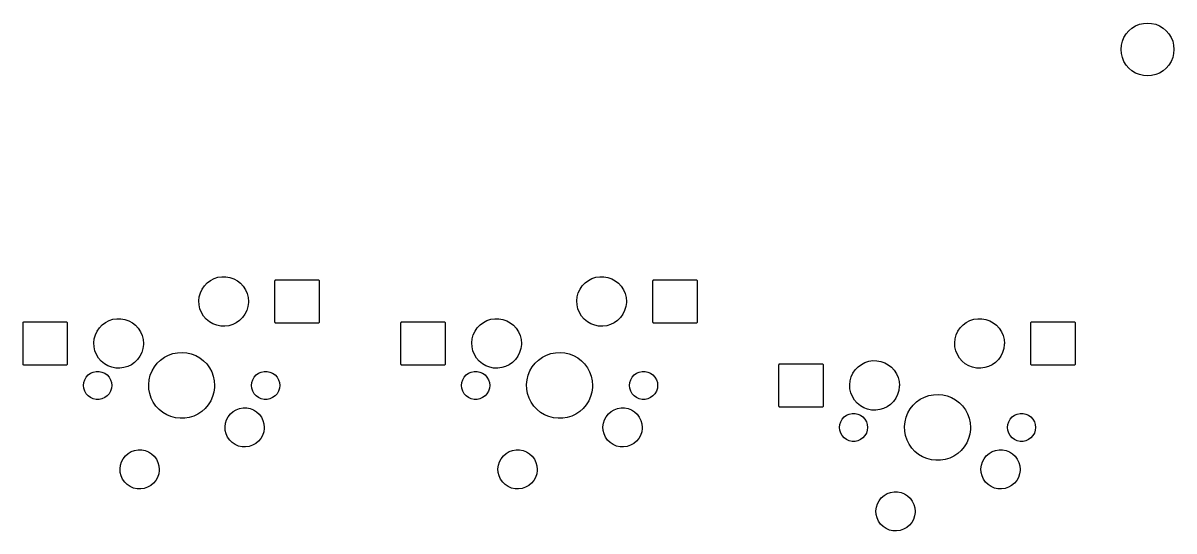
# Model space of a CAD drawing. Extents: x 3.34 to 9.76, y -5.25 to -1.36.
# Drawn here: x 7.022 to 9.763, y -3.047 to -1.837 of the extents above; entities that cross this region are included whole.
import ezdxf

# ---------------------------------------------------------------- set-up
doc = ezdxf.new("R2010")
doc.units = 0
doc.header["$MEASUREMENT"] = 0
doc.layers.add('BLACK', color=7, linetype='CONTINUOUS')

msp = doc.modelspace()

# ---------------------------------------------------------------- linework, layer by layer
at = {"layer": 'BLACK', "linetype": 'CONTINUOUS'}
for p, q in [((9.64387, -1.8714), (9.64904, -1.86297)), ((9.64904, -1.86297), (9.65546, -1.85546)), ((9.65546, -1.85546), (9.66297, -1.84904)), ((9.66297, -1.84904), (9.6714, -1.84387)), ((9.6714, -1.84387), (9.68053, -1.84009)), ((9.68053, -1.84009), (9.69015, -1.83778)), ((9.69015, -1.83778), (9.7, -1.83701)), ((9.7, -1.83701), (9.70985, -1.83778)), ((9.70985, -1.83778), (9.71947, -1.84009)), ((9.71947, -1.84009), (9.7286, -1.84387)), ((9.7286, -1.84387), (9.73703, -1.84904)), ((9.73703, -1.84904), (9.74454, -1.85546)), ((9.74454, -1.85546), (9.75096, -1.86297)), ((9.75096, -1.86297), (9.75613, -1.8714)), ((9.63701, -1.9), (9.63778, -1.89015)), ((9.63778, -1.89015), (9.64009, -1.88053)), ((9.64009, -1.88053), (9.64387, -1.8714)), ((9.75613, -1.8714), (9.75991, -1.88053)), ((9.75991, -1.88053), (9.76222, -1.89015)), ((9.76222, -1.89015), (9.76299, -1.9)), ((9.63778, -1.90985), (9.63701, -1.9)), ((9.64009, -1.91947), (9.63778, -1.90985)), ((9.76222, -1.90985), (9.75991, -1.91947)), ((9.76299, -1.9), (9.76222, -1.90985)), ((9.64387, -1.9286), (9.64009, -1.91947)), ((9.64904, -1.93703), (9.64387, -1.9286)), ((9.65546, -1.94454), (9.64904, -1.93703)), ((9.66297, -1.95096), (9.65546, -1.94454)), ((9.74454, -1.94454), (9.73703, -1.95096)), ((9.75096, -1.93703), (9.74454, -1.94454)), ((9.75613, -1.9286), (9.75096, -1.93703)), ((9.75991, -1.91947), (9.75613, -1.9286)), ((9.6714, -1.95613), (9.66297, -1.95096)), ((9.68053, -1.95991), (9.6714, -1.95613)), ((9.69015, -1.96222), (9.68053, -1.95991)), ((9.7, -1.96299), (9.69015, -1.96222)), ((9.70985, -1.96222), (9.7, -1.96299)), ((9.71947, -1.95991), (9.70985, -1.96222)), ((9.7286, -1.95613), (9.71947, -1.95991)), ((9.73703, -1.95096), (9.7286, -1.95613)), ((7.44865, -2.47083), (7.45411, -2.46284)), ((7.45411, -2.46284), (7.46079, -2.45584)), ((7.46079, -2.45584), (7.46853, -2.45003)), ((7.46853, -2.45003), (7.47712, -2.44556)), ((7.47712, -2.44556), (7.48631, -2.44255)), ((7.48631, -2.44255), (7.49588, -2.44109)), ((7.49588, -2.44109), (7.50556, -2.44121)), ((7.50556, -2.44121), (7.51509, -2.4429)), ((7.51509, -2.4429), (7.52421, -2.44613)), ((7.52421, -2.44613), (7.53268, -2.45081)), ((7.53268, -2.45081), (7.54028, -2.45681)), ((7.54028, -2.45681), (7.54679, -2.46397)), ((7.54679, -2.46397), (7.55205, -2.47209)), ((7.6223, -2.45079), (7.62249, -2.44983)), ((7.6223, -2.54921), (7.6223, -2.45079)), ((7.62249, -2.44983), (7.62304, -2.44902)), ((7.62304, -2.44902), (7.62385, -2.44848)), ((7.62385, -2.44848), (7.6248, -2.44829)), ((7.6248, -2.44829), (7.7252, -2.44829)), ((7.7252, -2.44829), (7.72615, -2.44848)), ((7.72615, -2.44848), (7.72696, -2.44902)), ((7.72696, -2.44902), (7.72751, -2.44983)), ((7.72751, -2.44983), (7.7277, -2.45079)), ((7.7277, -2.45079), (7.7277, -2.54921)), ((8.34865, -2.47083), (8.35411, -2.46284)), ((8.35411, -2.46284), (8.36079, -2.45584)), ((8.36079, -2.45584), (8.36853, -2.45003)), ((8.36853, -2.45003), (8.37712, -2.44556)), ((8.37712, -2.44556), (8.38631, -2.44255)), ((8.38631, -2.44255), (8.39588, -2.44109)), ((8.39588, -2.44109), (8.40556, -2.44121)), ((8.40556, -2.44121), (8.41509, -2.4429)), ((8.41509, -2.4429), (8.42421, -2.44613)), ((8.42421, -2.44613), (8.43268, -2.45081)), ((8.43268, -2.45081), (8.44028, -2.45681)), ((8.44028, -2.45681), (8.44679, -2.46397)), ((8.44679, -2.46397), (8.45205, -2.47209)), ((8.5223, -2.45079), (8.52249, -2.44983)), ((8.5223, -2.54921), (8.5223, -2.45079)), ((8.52249, -2.44983), (8.52304, -2.44902)), ((8.52304, -2.44902), (8.52385, -2.44848)), ((8.52385, -2.44848), (8.5248, -2.44829)), ((8.5248, -2.44829), (8.6252, -2.44829)), ((8.6252, -2.44829), (8.62615, -2.44848)), ((8.62615, -2.44848), (8.62696, -2.44902)), ((8.62696, -2.44902), (8.62751, -2.44983)), ((8.62751, -2.44983), (8.6277, -2.45079)), ((8.6277, -2.45079), (8.6277, -2.54921)), ((7.44096, -2.49856), (7.44199, -2.48893)), ((7.44199, -2.48893), (7.44458, -2.47961)), ((7.44458, -2.47961), (7.44865, -2.47083)), ((7.55205, -2.47209), (7.5559, -2.48097)), ((7.5559, -2.48097), (7.55826, -2.49035)), ((7.55826, -2.49035), (7.55906, -2.5)), ((8.34096, -2.49856), (8.34199, -2.48893)), ((8.34199, -2.48893), (8.34458, -2.47961)), ((8.34458, -2.47961), (8.34865, -2.47083)), ((8.45205, -2.47209), (8.4559, -2.48097)), ((8.4559, -2.48097), (8.45826, -2.49035)), ((8.45826, -2.49035), (8.45906, -2.5)), ((7.44152, -2.50822), (7.44096, -2.49856)), ((7.44365, -2.51766), (7.44152, -2.50822)), ((7.44729, -2.52663), (7.44365, -2.51766)), ((7.55772, -2.51248), (7.55491, -2.52174)), ((7.55898, -2.50288), (7.55772, -2.51248)), ((7.55906, -2.5), (7.55898, -2.50288)), ((8.34152, -2.50822), (8.34096, -2.49856)), ((8.34365, -2.51766), (8.34152, -2.50822)), ((8.34729, -2.52663), (8.34365, -2.51766)), ((8.45772, -2.51248), (8.45491, -2.52174)), ((8.45898, -2.50288), (8.45772, -2.51248)), ((8.45906, -2.5), (8.45898, -2.50288)), ((7.02304, -2.54902), (7.02385, -2.54848)), ((7.02385, -2.54848), (7.0248, -2.54829)), ((7.0248, -2.54829), (7.1252, -2.54829)), ((7.1252, -2.54829), (7.12615, -2.54848)), ((7.12615, -2.54848), (7.12696, -2.54902)), ((7.21853, -2.55003), (7.22712, -2.54556)), ((7.22712, -2.54556), (7.23631, -2.54255)), ((7.23631, -2.54255), (7.24588, -2.54109)), ((7.24588, -2.54109), (7.25556, -2.54121)), ((7.25556, -2.54121), (7.26509, -2.5429)), ((7.26509, -2.5429), (7.27421, -2.54613)), ((7.27421, -2.54613), (7.28268, -2.55081)), ((7.45234, -2.53488), (7.44729, -2.52663)), ((7.45868, -2.54219), (7.45234, -2.53488)), ((7.46613, -2.54838), (7.45868, -2.54219)), ((7.47448, -2.55326), (7.46613, -2.54838)), ((7.53812, -2.54511), (7.53024, -2.55073)), ((7.54497, -2.53827), (7.53812, -2.54511)), ((7.55062, -2.53042), (7.54497, -2.53827)), ((7.55491, -2.52174), (7.55062, -2.53042)), ((7.92304, -2.54902), (7.92385, -2.54848)), ((7.92385, -2.54848), (7.9248, -2.54829)), ((7.9248, -2.54829), (8.0252, -2.54829)), ((8.0252, -2.54829), (8.02615, -2.54848)), ((8.02615, -2.54848), (8.02696, -2.54902)), ((8.11853, -2.55003), (8.12712, -2.54556)), ((8.12712, -2.54556), (8.13631, -2.54255)), ((8.13631, -2.54255), (8.14588, -2.54109)), ((8.14588, -2.54109), (8.15556, -2.54121)), ((8.15556, -2.54121), (8.16509, -2.5429)), ((8.16509, -2.5429), (8.17421, -2.54613)), ((8.17421, -2.54613), (8.18268, -2.55081)), ((8.35234, -2.53488), (8.34729, -2.52663)), ((8.35868, -2.54219), (8.35234, -2.53488)), ((8.36613, -2.54838), (8.35868, -2.54219)), ((8.37448, -2.55326), (8.36613, -2.54838)), ((8.43812, -2.54511), (8.43024, -2.55073)), ((8.44497, -2.53827), (8.43812, -2.54511)), ((8.45062, -2.53042), (8.44497, -2.53827)), ((8.45491, -2.52174), (8.45062, -2.53042)), ((9.26853, -2.55003), (9.27712, -2.54556)), ((9.27712, -2.54556), (9.28631, -2.54255)), ((9.28631, -2.54255), (9.29588, -2.54109)), ((9.29588, -2.54109), (9.30556, -2.54121)), ((9.30556, -2.54121), (9.31509, -2.5429)), ((9.31509, -2.5429), (9.32421, -2.54613)), ((9.32421, -2.54613), (9.33268, -2.55081)), ((9.42304, -2.54902), (9.42385, -2.54848)), ((9.42385, -2.54848), (9.4248, -2.54829)), ((9.4248, -2.54829), (9.5252, -2.54829)), ((9.5252, -2.54829), (9.52615, -2.54848)), ((9.52615, -2.54848), (9.52696, -2.54902)), ((7.0223, -2.55079), (7.02249, -2.54983)), ((7.0223, -2.64921), (7.0223, -2.55079)), ((7.02249, -2.54983), (7.02304, -2.54902)), ((7.12696, -2.54902), (7.12751, -2.54983)), ((7.12751, -2.54983), (7.1277, -2.55079)), ((7.1277, -2.55079), (7.1277, -2.64921)), ((7.19458, -2.57961), (7.19865, -2.57083)), ((7.19865, -2.57083), (7.20411, -2.56284)), ((7.20411, -2.56284), (7.21079, -2.55584)), ((7.21079, -2.55584), (7.21853, -2.55003)), ((7.28268, -2.55081), (7.29028, -2.55681)), ((7.29028, -2.55681), (7.29679, -2.56397)), ((7.29679, -2.56397), (7.30205, -2.57209)), ((7.30205, -2.57209), (7.3059, -2.58097)), ((7.48352, -2.55671), (7.47448, -2.55326)), ((7.49301, -2.55864), (7.48352, -2.55671)), ((7.50268, -2.55899), (7.49301, -2.55864)), ((7.51228, -2.55776), (7.50268, -2.55899)), ((7.52155, -2.55498), (7.51228, -2.55776)), ((7.53024, -2.55073), (7.52155, -2.55498)), ((7.62249, -2.55017), (7.6223, -2.54921)), ((7.62304, -2.55098), (7.62249, -2.55017)), ((7.62385, -2.55152), (7.62304, -2.55098)), ((7.6248, -2.55171), (7.62385, -2.55152)), ((7.7252, -2.55171), (7.6248, -2.55171)), ((7.72615, -2.55152), (7.7252, -2.55171)), ((7.72696, -2.55098), (7.72615, -2.55152)), ((7.72751, -2.55017), (7.72696, -2.55098)), ((7.7277, -2.54921), (7.72751, -2.55017)), ((7.9223, -2.55079), (7.92249, -2.54983)), ((7.9223, -2.64921), (7.9223, -2.55079)), ((7.92249, -2.54983), (7.92304, -2.54902)), ((8.02696, -2.54902), (8.02751, -2.54983)), ((8.02751, -2.54983), (8.0277, -2.55079)), ((8.0277, -2.55079), (8.0277, -2.64921)), ((8.09458, -2.57961), (8.09865, -2.57083)), ((8.09865, -2.57083), (8.10411, -2.56284)), ((8.10411, -2.56284), (8.11079, -2.55584)), ((8.11079, -2.55584), (8.11853, -2.55003)), ((8.18268, -2.55081), (8.19028, -2.55681)), ((8.19028, -2.55681), (8.19679, -2.56397)), ((8.19679, -2.56397), (8.20205, -2.57209)), ((8.20205, -2.57209), (8.2059, -2.58097)), ((8.38352, -2.55671), (8.37448, -2.55326)), ((8.39301, -2.55864), (8.38352, -2.55671)), ((8.40268, -2.55899), (8.39301, -2.55864)), ((8.41228, -2.55776), (8.40268, -2.55899)), ((8.42155, -2.55498), (8.41228, -2.55776)), ((8.43024, -2.55073), (8.42155, -2.55498)), ((8.52249, -2.55017), (8.5223, -2.54921)), ((8.52304, -2.55098), (8.52249, -2.55017)), ((8.52385, -2.55152), (8.52304, -2.55098)), ((8.5248, -2.55171), (8.52385, -2.55152)), ((8.6252, -2.55171), (8.5248, -2.55171)), ((8.62615, -2.55152), (8.6252, -2.55171)), ((8.62696, -2.55098), (8.62615, -2.55152)), ((8.62751, -2.55017), (8.62696, -2.55098)), ((8.6277, -2.54921), (8.62751, -2.55017)), ((9.24458, -2.57961), (9.24865, -2.57083)), ((9.24865, -2.57083), (9.25411, -2.56284)), ((9.25411, -2.56284), (9.26079, -2.55584)), ((9.26079, -2.55584), (9.26853, -2.55003)), ((9.33268, -2.55081), (9.34028, -2.55681)), ((9.34028, -2.55681), (9.34679, -2.56397)), ((9.34679, -2.56397), (9.35205, -2.57209)), ((9.35205, -2.57209), (9.3559, -2.58097)), ((9.4223, -2.55079), (9.42249, -2.54983)), ((9.4223, -2.64921), (9.4223, -2.55079)), ((9.42249, -2.54983), (9.42304, -2.54902)), ((9.52696, -2.54902), (9.52751, -2.54983)), ((9.52751, -2.54983), (9.5277, -2.55079)), ((9.5277, -2.55079), (9.5277, -2.64921)), ((7.19096, -2.59856), (7.19199, -2.58893)), ((7.19152, -2.60822), (7.19096, -2.59856)), ((7.19199, -2.58893), (7.19458, -2.57961)), ((7.3059, -2.58097), (7.30826, -2.59035)), ((7.30898, -2.60288), (7.30772, -2.61248)), ((7.30826, -2.59035), (7.30906, -2.6)), ((7.30906, -2.6), (7.30898, -2.60288)), ((8.09096, -2.59856), (8.09199, -2.58893)), ((8.09152, -2.60822), (8.09096, -2.59856)), ((8.09199, -2.58893), (8.09458, -2.57961)), ((8.2059, -2.58097), (8.20826, -2.59035)), ((8.20898, -2.60288), (8.20772, -2.61248)), ((8.20826, -2.59035), (8.20906, -2.6)), ((8.20906, -2.6), (8.20898, -2.60288)), ((9.24096, -2.59856), (9.24199, -2.58893)), ((9.24152, -2.60822), (9.24096, -2.59856)), ((9.24199, -2.58893), (9.24458, -2.57961)), ((9.3559, -2.58097), (9.35826, -2.59035)), ((9.35898, -2.60288), (9.35772, -2.61248)), ((9.35826, -2.59035), (9.35906, -2.6)), ((9.35906, -2.6), (9.35898, -2.60288)), ((7.19365, -2.61766), (7.19152, -2.60822)), ((7.19729, -2.62663), (7.19365, -2.61766)), ((7.20234, -2.63488), (7.19729, -2.62663)), ((7.30062, -2.63042), (7.29497, -2.63827)), ((7.30491, -2.62174), (7.30062, -2.63042)), ((7.30772, -2.61248), (7.30491, -2.62174)), ((7.35898, -2.63307), (7.36882, -2.62796)), ((7.36882, -2.62796), (7.37929, -2.62428)), ((7.37929, -2.62428), (7.39016, -2.62212)), ((7.39016, -2.62212), (7.40123, -2.62151)), ((7.40123, -2.62151), (7.41228, -2.62247)), ((7.41228, -2.62247), (7.42308, -2.62497)), ((7.42308, -2.62497), (7.43342, -2.62897)), ((7.43342, -2.62897), (7.4431, -2.63439)), ((8.09365, -2.61766), (8.09152, -2.60822)), ((8.09729, -2.62663), (8.09365, -2.61766)), ((8.10234, -2.63488), (8.09729, -2.62663)), ((8.20062, -2.63042), (8.19497, -2.63827)), ((8.20491, -2.62174), (8.20062, -2.63042)), ((8.20772, -2.61248), (8.20491, -2.62174)), ((8.25898, -2.63307), (8.26882, -2.62796)), ((8.26882, -2.62796), (8.27929, -2.62428)), ((8.27929, -2.62428), (8.29016, -2.62212)), ((8.29016, -2.62212), (8.30123, -2.62151)), ((8.30123, -2.62151), (8.31228, -2.62247)), ((8.31228, -2.62247), (8.32308, -2.62497)), ((8.32308, -2.62497), (8.33342, -2.62897)), ((8.33342, -2.62897), (8.3431, -2.63439)), ((9.24365, -2.61766), (9.24152, -2.60822)), ((9.24729, -2.62663), (9.24365, -2.61766)), ((9.25234, -2.63488), (9.24729, -2.62663)), ((9.35062, -2.63042), (9.34497, -2.63827)), ((9.35491, -2.62174), (9.35062, -2.63042)), ((9.35772, -2.61248), (9.35491, -2.62174)), ((7.02249, -2.65017), (7.0223, -2.64921)), ((7.02304, -2.65098), (7.02249, -2.65017)), ((7.02385, -2.65152), (7.02304, -2.65098)), ((7.0248, -2.65171), (7.02385, -2.65152)), ((7.1252, -2.65171), (7.0248, -2.65171)), ((7.12615, -2.65152), (7.1252, -2.65171)), ((7.12696, -2.65098), (7.12615, -2.65152)), ((7.12751, -2.65017), (7.12696, -2.65098)), ((7.1277, -2.64921), (7.12751, -2.65017)), ((7.20868, -2.64219), (7.20234, -2.63488)), ((7.21613, -2.64838), (7.20868, -2.64219)), ((7.22448, -2.65326), (7.21613, -2.64838)), ((7.23352, -2.65671), (7.22448, -2.65326)), ((7.24301, -2.65864), (7.23352, -2.65671)), ((7.26228, -2.65776), (7.25268, -2.65899)), ((7.27155, -2.65498), (7.26228, -2.65776)), ((7.28024, -2.65073), (7.27155, -2.65498)), ((7.28812, -2.64511), (7.28024, -2.65073)), ((7.29497, -2.63827), (7.28812, -2.64511)), ((7.3295, -2.66546), (7.33507, -2.65588)), ((7.33507, -2.65588), (7.34194, -2.64717)), ((7.34194, -2.64717), (7.34996, -2.63951)), ((7.34996, -2.63951), (7.35898, -2.63307)), ((7.4431, -2.63439), (7.45191, -2.64112)), ((7.45191, -2.64112), (7.45969, -2.64902)), ((7.45969, -2.64902), (7.46628, -2.65794)), ((7.46628, -2.65794), (7.47155, -2.6677)), ((7.92249, -2.65017), (7.9223, -2.64921)), ((7.92304, -2.65098), (7.92249, -2.65017)), ((7.92385, -2.65152), (7.92304, -2.65098)), ((7.9248, -2.65171), (7.92385, -2.65152)), ((8.0252, -2.65171), (7.9248, -2.65171)), ((8.02615, -2.65152), (8.0252, -2.65171)), ((8.02696, -2.65098), (8.02615, -2.65152)), ((8.02751, -2.65017), (8.02696, -2.65098)), ((8.0277, -2.64921), (8.02751, -2.65017)), ((8.10868, -2.64219), (8.10234, -2.63488)), ((8.11613, -2.64838), (8.10868, -2.64219)), ((8.12448, -2.65326), (8.11613, -2.64838)), ((8.13352, -2.65671), (8.12448, -2.65326)), ((8.14301, -2.65864), (8.13352, -2.65671)), ((8.16228, -2.65776), (8.15268, -2.65899)), ((8.17155, -2.65498), (8.16228, -2.65776)), ((8.18024, -2.65073), (8.17155, -2.65498)), ((8.18812, -2.64511), (8.18024, -2.65073)), ((8.19497, -2.63827), (8.18812, -2.64511)), ((8.2295, -2.66546), (8.23507, -2.65588)), ((8.23507, -2.65588), (8.24194, -2.64717)), ((8.24194, -2.64717), (8.24996, -2.63951)), ((8.24996, -2.63951), (8.25898, -2.63307)), ((8.3431, -2.63439), (8.35191, -2.64112)), ((8.35191, -2.64112), (8.35969, -2.64902)), ((8.35969, -2.64902), (8.36628, -2.65794)), ((8.36628, -2.65794), (8.37155, -2.6677)), ((8.8223, -2.65079), (8.82249, -2.64983)), ((8.8223, -2.74921), (8.8223, -2.65079)), ((8.82249, -2.64983), (8.82304, -2.64902)), ((8.82304, -2.64902), (8.82385, -2.64848)), ((8.82385, -2.64848), (8.8248, -2.64829)), ((8.8248, -2.64829), (8.9252, -2.64829)), ((8.9252, -2.64829), (8.92615, -2.64848)), ((8.92615, -2.64848), (8.92696, -2.64902)), ((8.92696, -2.64902), (8.92751, -2.64983)), ((8.92751, -2.64983), (8.9277, -2.65079)), ((8.9277, -2.65079), (8.9277, -2.74921)), ((9.00411, -2.66284), (9.01079, -2.65584)), ((9.01079, -2.65584), (9.01853, -2.65003)), ((9.01853, -2.65003), (9.02712, -2.64556)), ((9.02712, -2.64556), (9.03631, -2.64255)), ((9.03631, -2.64255), (9.04588, -2.64109)), ((9.04588, -2.64109), (9.05556, -2.64121)), ((9.05556, -2.64121), (9.06509, -2.6429)), ((9.06509, -2.6429), (9.07421, -2.64613)), ((9.07421, -2.64613), (9.08268, -2.65081)), ((9.08268, -2.65081), (9.09028, -2.65681)), ((9.09028, -2.65681), (9.09679, -2.66397)), ((9.25868, -2.64219), (9.25234, -2.63488)), ((9.26613, -2.64838), (9.25868, -2.64219)), ((9.27448, -2.65326), (9.26613, -2.64838)), ((9.28352, -2.65671), (9.27448, -2.65326)), ((9.29301, -2.65864), (9.28352, -2.65671)), ((9.31228, -2.65776), (9.30268, -2.65899)), ((9.32155, -2.65498), (9.31228, -2.65776)), ((9.33024, -2.65073), (9.32155, -2.65498)), ((9.33812, -2.64511), (9.33024, -2.65073)), ((9.34497, -2.63827), (9.33812, -2.64511)), ((9.42249, -2.65017), (9.4223, -2.64921)), ((9.42304, -2.65098), (9.42249, -2.65017)), ((9.42385, -2.65152), (9.42304, -2.65098)), ((9.4248, -2.65171), (9.42385, -2.65152)), ((9.5252, -2.65171), (9.4248, -2.65171)), ((9.52615, -2.65152), (9.5252, -2.65171)), ((9.52696, -2.65098), (9.52615, -2.65152)), ((9.52751, -2.65017), (9.52696, -2.65098)), ((9.5277, -2.64921), (9.52751, -2.65017)), ((7.1694, -2.68637), (7.1729, -2.68031)), ((7.1729, -2.68031), (7.17758, -2.6751)), ((7.17758, -2.6751), (7.18325, -2.67099)), ((7.18325, -2.67099), (7.18965, -2.66814)), ((7.18965, -2.66814), (7.1965, -2.66668)), ((7.1965, -2.66668), (7.2035, -2.66668)), ((7.2035, -2.66668), (7.21035, -2.66814)), ((7.21035, -2.66814), (7.21675, -2.67099)), ((7.21675, -2.67099), (7.22242, -2.6751)), ((7.22242, -2.6751), (7.2271, -2.68031)), ((7.2271, -2.68031), (7.2306, -2.68637)), ((7.25268, -2.65899), (7.24301, -2.65864)), ((7.32267, -2.6865), (7.32534, -2.67574)), ((7.32534, -2.67574), (7.3295, -2.66546)), ((7.47155, -2.6677), (7.47538, -2.6781)), ((7.47538, -2.6781), (7.47772, -2.68894)), ((7.5694, -2.68637), (7.5729, -2.68031)), ((7.5729, -2.68031), (7.57758, -2.6751)), ((7.57758, -2.6751), (7.58325, -2.67099)), ((7.58325, -2.67099), (7.58965, -2.66814)), ((7.58965, -2.66814), (7.5965, -2.66668)), ((7.5965, -2.66668), (7.6035, -2.66668)), ((7.6035, -2.66668), (7.61035, -2.66814)), ((7.61035, -2.66814), (7.61675, -2.67099)), ((7.61675, -2.67099), (7.62242, -2.6751)), ((7.62242, -2.6751), (7.6271, -2.68031)), ((7.6271, -2.68031), (7.6306, -2.68637)), ((8.0694, -2.68637), (8.0729, -2.68031)), ((8.0729, -2.68031), (8.07758, -2.6751)), ((8.07758, -2.6751), (8.08325, -2.67099)), ((8.08325, -2.67099), (8.08965, -2.66814)), ((8.08965, -2.66814), (8.0965, -2.66668)), ((8.0965, -2.66668), (8.1035, -2.66668)), ((8.1035, -2.66668), (8.11035, -2.66814)), ((8.11035, -2.66814), (8.11675, -2.67099)), ((8.11675, -2.67099), (8.12242, -2.6751)), ((8.12242, -2.6751), (8.1271, -2.68031)), ((8.1271, -2.68031), (8.1306, -2.68637)), ((8.15268, -2.65899), (8.14301, -2.65864)), ((8.22267, -2.6865), (8.22534, -2.67574)), ((8.22534, -2.67574), (8.2295, -2.66546)), ((8.37155, -2.6677), (8.37538, -2.6781)), ((8.37538, -2.6781), (8.37772, -2.68894)), ((8.4694, -2.68637), (8.4729, -2.68031)), ((8.4729, -2.68031), (8.47758, -2.6751)), ((8.47758, -2.6751), (8.48325, -2.67099)), ((8.48325, -2.67099), (8.48965, -2.66814)), ((8.48965, -2.66814), (8.4965, -2.66668)), ((8.4965, -2.66668), (8.5035, -2.66668)), ((8.5035, -2.66668), (8.51035, -2.66814)), ((8.51035, -2.66814), (8.51675, -2.67099)), ((8.51675, -2.67099), (8.52242, -2.6751)), ((8.52242, -2.6751), (8.5271, -2.68031)), ((8.5271, -2.68031), (8.5306, -2.68637)), ((8.99199, -2.68893), (8.99458, -2.67961)), ((8.99458, -2.67961), (8.99865, -2.67083)), ((8.99865, -2.67083), (9.00411, -2.66284)), ((9.09679, -2.66397), (9.10205, -2.67209)), ((9.10205, -2.67209), (9.1059, -2.68097)), ((9.1059, -2.68097), (9.10826, -2.69035)), ((9.30268, -2.65899), (9.29301, -2.65864)), ((7.1665, -2.7), (7.16723, -2.69303)), ((7.16723, -2.70697), (7.1665, -2.7)), ((7.16723, -2.69303), (7.1694, -2.68637)), ((7.1694, -2.71363), (7.16723, -2.70697)), ((7.2306, -2.68637), (7.23277, -2.69303)), ((7.23277, -2.70697), (7.2306, -2.71363)), ((7.23277, -2.69303), (7.2335, -2.7)), ((7.2335, -2.7), (7.23277, -2.70697)), ((7.32154, -2.69753), (7.32267, -2.6865)), ((7.32197, -2.70861), (7.32154, -2.69753)), ((7.32397, -2.71952), (7.32197, -2.70861)), ((7.47835, -2.70493), (7.47687, -2.71592)), ((7.47772, -2.68894), (7.4785, -2.7)), ((7.4785, -2.7), (7.47835, -2.70493)), ((7.5665, -2.7), (7.56723, -2.69303)), ((7.56723, -2.70697), (7.5665, -2.7)), ((7.56723, -2.69303), (7.5694, -2.68637)), ((7.5694, -2.71363), (7.56723, -2.70697)), ((7.6306, -2.68637), (7.63277, -2.69303)), ((7.63277, -2.70697), (7.6306, -2.71363)), ((7.63277, -2.69303), (7.6335, -2.7)), ((7.6335, -2.7), (7.63277, -2.70697)), ((8.0665, -2.7), (8.06723, -2.69303)), ((8.06723, -2.70697), (8.0665, -2.7)), ((8.06723, -2.69303), (8.0694, -2.68637)), ((8.0694, -2.71363), (8.06723, -2.70697)), ((8.1306, -2.68637), (8.13277, -2.69303)), ((8.13277, -2.70697), (8.1306, -2.71363)), ((8.13277, -2.69303), (8.1335, -2.7)), ((8.1335, -2.7), (8.13277, -2.70697)), ((8.22154, -2.69753), (8.22267, -2.6865)), ((8.22197, -2.70861), (8.22154, -2.69753)), ((8.22397, -2.71952), (8.22197, -2.70861)), ((8.37835, -2.70493), (8.37687, -2.71592)), ((8.37772, -2.68894), (8.3785, -2.7)), ((8.3785, -2.7), (8.37835, -2.70493)), ((8.4665, -2.7), (8.46723, -2.69303)), ((8.46723, -2.70697), (8.4665, -2.7)), ((8.46723, -2.69303), (8.4694, -2.68637)), ((8.4694, -2.71363), (8.46723, -2.70697)), ((8.5306, -2.68637), (8.53277, -2.69303)), ((8.53277, -2.70697), (8.5306, -2.71363)), ((8.53277, -2.69303), (8.5335, -2.7)), ((8.5335, -2.7), (8.53277, -2.70697)), ((8.99096, -2.69856), (8.99199, -2.68893)), ((8.99152, -2.70822), (8.99096, -2.69856)), ((8.99365, -2.71766), (8.99152, -2.70822)), ((9.10772, -2.71248), (9.10491, -2.72174)), ((9.10898, -2.70288), (9.10772, -2.71248)), ((9.10826, -2.69035), (9.10906, -2.7)), ((9.10906, -2.7), (9.10898, -2.70288)), ((7.1729, -2.71969), (7.1694, -2.71363)), ((7.17758, -2.7249), (7.1729, -2.71969)), ((7.18325, -2.72901), (7.17758, -2.7249)), ((7.18965, -2.73186), (7.18325, -2.72901)), ((7.1965, -2.73332), (7.18965, -2.73186)), ((7.2035, -2.73332), (7.1965, -2.73332)), ((7.21035, -2.73186), (7.2035, -2.73332)), ((7.21675, -2.72901), (7.21035, -2.73186)), ((7.22242, -2.7249), (7.21675, -2.72901)), ((7.2271, -2.71969), (7.22242, -2.7249)), ((7.2306, -2.71363), (7.2271, -2.71969)), ((7.32748, -2.73004), (7.32397, -2.71952)), ((7.33243, -2.73996), (7.32748, -2.73004)), ((7.33874, -2.74908), (7.33243, -2.73996)), ((7.46938, -2.73673), (7.46351, -2.74614)), ((7.47386, -2.72659), (7.46938, -2.73673)), ((7.47687, -2.71592), (7.47386, -2.72659)), ((7.5729, -2.71969), (7.5694, -2.71363)), ((7.57758, -2.7249), (7.5729, -2.71969)), ((7.58325, -2.72901), (7.57758, -2.7249)), ((7.58965, -2.73186), (7.58325, -2.72901)), ((7.5965, -2.73332), (7.58965, -2.73186)), ((7.6035, -2.73332), (7.5965, -2.73332)), ((7.61035, -2.73186), (7.6035, -2.73332)), ((7.61675, -2.72901), (7.61035, -2.73186)), ((7.62242, -2.7249), (7.61675, -2.72901)), ((7.6271, -2.71969), (7.62242, -2.7249)), ((7.6306, -2.71363), (7.6271, -2.71969)), ((8.0729, -2.71969), (8.0694, -2.71363)), ((8.07758, -2.7249), (8.0729, -2.71969)), ((8.08325, -2.72901), (8.07758, -2.7249)), ((8.08965, -2.73186), (8.08325, -2.72901)), ((8.0965, -2.73332), (8.08965, -2.73186)), ((8.1035, -2.73332), (8.0965, -2.73332)), ((8.11035, -2.73186), (8.1035, -2.73332)), ((8.11675, -2.72901), (8.11035, -2.73186)), ((8.12242, -2.7249), (8.11675, -2.72901)), ((8.1271, -2.71969), (8.12242, -2.7249)), ((8.1306, -2.71363), (8.1271, -2.71969)), ((8.22748, -2.73004), (8.22397, -2.71952)), ((8.23243, -2.73996), (8.22748, -2.73004)), ((8.23874, -2.74908), (8.23243, -2.73996)), ((8.36938, -2.73673), (8.36351, -2.74614)), ((8.37386, -2.72659), (8.36938, -2.73673)), ((8.37687, -2.71592), (8.37386, -2.72659)), ((8.4729, -2.71969), (8.4694, -2.71363)), ((8.47758, -2.7249), (8.4729, -2.71969)), ((8.48325, -2.72901), (8.47758, -2.7249)), ((8.48965, -2.73186), (8.48325, -2.72901)), ((8.4965, -2.73332), (8.48965, -2.73186)), ((8.5035, -2.73332), (8.4965, -2.73332)), ((8.51035, -2.73186), (8.5035, -2.73332)), ((8.51675, -2.72901), (8.51035, -2.73186)), ((8.52242, -2.7249), (8.51675, -2.72901)), ((8.5271, -2.71969), (8.52242, -2.7249)), ((8.5306, -2.71363), (8.5271, -2.71969)), ((8.99729, -2.72663), (8.99365, -2.71766)), ((9.00234, -2.73488), (8.99729, -2.72663)), ((9.00868, -2.74219), (9.00234, -2.73488)), ((9.09497, -2.73827), (9.08812, -2.74511)), ((9.10062, -2.73042), (9.09497, -2.73827)), ((9.10491, -2.72174), (9.10062, -2.73042)), ((9.14194, -2.74717), (9.14996, -2.73951)), ((9.14996, -2.73951), (9.15898, -2.73307)), ((9.15898, -2.73307), (9.16882, -2.72796)), ((9.16882, -2.72796), (9.17929, -2.72428)), ((9.17929, -2.72428), (9.19016, -2.72212)), ((9.19016, -2.72212), (9.20123, -2.72151)), ((9.20123, -2.72151), (9.21228, -2.72247)), ((9.21228, -2.72247), (9.22308, -2.72497)), ((9.22308, -2.72497), (9.23342, -2.72897)), ((9.23342, -2.72897), (9.2431, -2.73439)), ((9.2431, -2.73439), (9.25191, -2.74112)), ((7.34626, -2.75722), (7.33874, -2.74908)), ((7.35486, -2.76422), (7.34626, -2.75722)), ((7.36436, -2.76994), (7.35486, -2.76422)), ((7.44811, -2.76203), (7.43889, -2.76819)), ((7.45637, -2.75463), (7.44811, -2.76203)), ((7.46351, -2.74614), (7.45637, -2.75463)), ((7.51079, -2.77454), (7.51609, -2.76782)), ((7.51609, -2.76782), (7.52252, -2.76218)), ((7.52252, -2.76218), (7.52987, -2.7578)), ((7.52987, -2.7578), (7.5379, -2.75484)), ((7.5379, -2.75484), (7.54633, -2.75339)), ((7.54633, -2.75339), (7.55489, -2.75351)), ((7.55489, -2.75351), (7.56328, -2.75518)), ((7.56328, -2.75518), (7.57122, -2.75835)), ((7.57122, -2.75835), (7.57846, -2.76291)), ((7.57846, -2.76291), (7.58474, -2.76872)), ((8.24626, -2.75722), (8.23874, -2.74908)), ((8.25486, -2.76422), (8.24626, -2.75722)), ((8.26436, -2.76994), (8.25486, -2.76422)), ((8.34811, -2.76203), (8.33889, -2.76819)), ((8.35637, -2.75463), (8.34811, -2.76203)), ((8.36351, -2.74614), (8.35637, -2.75463)), ((8.41079, -2.77454), (8.41609, -2.76782)), ((8.41609, -2.76782), (8.42252, -2.76218)), ((8.42252, -2.76218), (8.42987, -2.7578)), ((8.42987, -2.7578), (8.4379, -2.75484)), ((8.4379, -2.75484), (8.44633, -2.75339)), ((8.44633, -2.75339), (8.45489, -2.75351)), ((8.45489, -2.75351), (8.46328, -2.75518)), ((8.46328, -2.75518), (8.47122, -2.75835)), ((8.47122, -2.75835), (8.47846, -2.76291)), ((8.47846, -2.76291), (8.48474, -2.76872)), ((8.82249, -2.75017), (8.8223, -2.74921)), ((8.82304, -2.75098), (8.82249, -2.75017)), ((8.82385, -2.75152), (8.82304, -2.75098)), ((8.8248, -2.75171), (8.82385, -2.75152)), ((8.9252, -2.75171), (8.8248, -2.75171)), ((8.92615, -2.75152), (8.9252, -2.75171)), ((8.92696, -2.75098), (8.92615, -2.75152)), ((8.92751, -2.75017), (8.92696, -2.75098)), ((8.9277, -2.74921), (8.92751, -2.75017)), ((8.98965, -2.76814), (8.9965, -2.76668)), ((8.9965, -2.76668), (9.0035, -2.76668)), ((9.0035, -2.76668), (9.01035, -2.76814)), ((9.01613, -2.74838), (9.00868, -2.74219)), ((9.02448, -2.75326), (9.01613, -2.74838)), ((9.03352, -2.75671), (9.02448, -2.75326)), ((9.04301, -2.75864), (9.03352, -2.75671)), ((9.05268, -2.75899), (9.04301, -2.75864)), ((9.06228, -2.75776), (9.05268, -2.75899)), ((9.07155, -2.75498), (9.06228, -2.75776)), ((9.08024, -2.75073), (9.07155, -2.75498)), ((9.08812, -2.74511), (9.08024, -2.75073)), ((9.12534, -2.77574), (9.1295, -2.76546)), ((9.1295, -2.76546), (9.13507, -2.75588)), ((9.13507, -2.75588), (9.14194, -2.74717)), ((9.25191, -2.74112), (9.25969, -2.74902)), ((9.25969, -2.74902), (9.26628, -2.75794)), ((9.26628, -2.75794), (9.27155, -2.7677)), ((9.27155, -2.7677), (9.27538, -2.7781)), ((9.38965, -2.76814), (9.3965, -2.76668)), ((9.3965, -2.76668), (9.4035, -2.76668)), ((9.4035, -2.76668), (9.41035, -2.76814)), ((7.37457, -2.77427), (7.36436, -2.76994)), ((7.38529, -2.77711), (7.37457, -2.77427)), ((7.3963, -2.77841), (7.38529, -2.77711)), ((7.40739, -2.77815), (7.3963, -2.77841)), ((7.41833, -2.77633), (7.40739, -2.77815)), ((7.4289, -2.77299), (7.41833, -2.77633)), ((7.43889, -2.76819), (7.4289, -2.77299)), ((7.50327, -2.79878), (7.50427, -2.79028)), ((7.50427, -2.79028), (7.50681, -2.78211)), ((7.50681, -2.78211), (7.51079, -2.77454)), ((7.58474, -2.76872), (7.58986, -2.77557)), ((7.58986, -2.77557), (7.59364, -2.78325)), ((7.59364, -2.78325), (7.59597, -2.79148)), ((7.59597, -2.79148), (7.59675, -2.8)), ((8.27457, -2.77427), (8.26436, -2.76994)), ((8.28529, -2.77711), (8.27457, -2.77427)), ((8.2963, -2.77841), (8.28529, -2.77711)), ((8.30739, -2.77815), (8.2963, -2.77841)), ((8.31833, -2.77633), (8.30739, -2.77815)), ((8.3289, -2.77299), (8.31833, -2.77633)), ((8.33889, -2.76819), (8.3289, -2.77299)), ((8.40327, -2.79878), (8.40427, -2.79028)), ((8.40427, -2.79028), (8.40681, -2.78211)), ((8.40681, -2.78211), (8.41079, -2.77454)), ((8.48474, -2.76872), (8.48986, -2.77557)), ((8.48986, -2.77557), (8.49364, -2.78325)), ((8.49364, -2.78325), (8.49597, -2.79148)), ((8.49597, -2.79148), (8.49675, -2.8)), ((8.9665, -2.8), (8.96723, -2.79303)), ((8.96723, -2.79303), (8.9694, -2.78637)), ((8.9694, -2.78637), (8.9729, -2.78031)), ((8.9729, -2.78031), (8.97758, -2.7751)), ((8.97758, -2.7751), (8.98325, -2.77099)), ((8.98325, -2.77099), (8.98965, -2.76814)), ((9.01035, -2.76814), (9.01675, -2.77099)), ((9.01675, -2.77099), (9.02242, -2.7751)), ((9.02242, -2.7751), (9.0271, -2.78031)), ((9.0271, -2.78031), (9.0306, -2.78637)), ((9.0306, -2.78637), (9.03277, -2.79303)), ((9.03277, -2.79303), (9.0335, -2.8)), ((9.12154, -2.79753), (9.12267, -2.7865)), ((9.12267, -2.7865), (9.12534, -2.77574)), ((9.27538, -2.7781), (9.27772, -2.78894)), ((9.27772, -2.78894), (9.2785, -2.8)), ((9.3665, -2.8), (9.36723, -2.79303)), ((9.36723, -2.79303), (9.3694, -2.78637)), ((9.3694, -2.78637), (9.3729, -2.78031)), ((9.3729, -2.78031), (9.37758, -2.7751)), ((9.37758, -2.7751), (9.38325, -2.77099)), ((9.38325, -2.77099), (9.38965, -2.76814)), ((9.41035, -2.76814), (9.41675, -2.77099)), ((9.41675, -2.77099), (9.42242, -2.7751)), ((9.42242, -2.7751), (9.4271, -2.78031)), ((9.4271, -2.78031), (9.4306, -2.78637)), ((9.4306, -2.78637), (9.43277, -2.79303)), ((9.43277, -2.79303), (9.4335, -2.8)), ((7.50383, -2.80731), (7.50327, -2.79878)), ((7.50593, -2.81561), (7.50383, -2.80731)), ((7.50951, -2.82337), (7.50593, -2.81561)), ((7.59271, -2.81901), (7.58853, -2.82648)), ((7.59546, -2.81091), (7.59271, -2.81901)), ((7.59669, -2.80245), (7.59546, -2.81091)), ((7.59675, -2.8), (7.59669, -2.80245)), ((8.40383, -2.80731), (8.40327, -2.79878)), ((8.40593, -2.81561), (8.40383, -2.80731)), ((8.40951, -2.82337), (8.40593, -2.81561)), ((8.49271, -2.81901), (8.48853, -2.82648)), ((8.49546, -2.81091), (8.49271, -2.81901)), ((8.49669, -2.80245), (8.49546, -2.81091)), ((8.49675, -2.8), (8.49669, -2.80245)), ((8.96723, -2.80697), (8.9665, -2.8)), ((8.9694, -2.81363), (8.96723, -2.80697)), ((8.9729, -2.81969), (8.9694, -2.81363)), ((8.97758, -2.8249), (8.9729, -2.81969)), ((9.0271, -2.81969), (9.02242, -2.8249)), ((9.0306, -2.81363), (9.0271, -2.81969)), ((9.03277, -2.80697), (9.0306, -2.81363)), ((9.0335, -2.8), (9.03277, -2.80697)), ((9.12197, -2.80861), (9.12154, -2.79753)), ((9.12397, -2.81952), (9.12197, -2.80861)), ((9.12748, -2.83004), (9.12397, -2.81952)), ((9.27687, -2.81592), (9.27386, -2.82659)), ((9.27835, -2.80493), (9.27687, -2.81592)), ((9.2785, -2.8), (9.27835, -2.80493)), ((9.36723, -2.80697), (9.3665, -2.8)), ((9.3694, -2.81363), (9.36723, -2.80697)), ((9.3729, -2.81969), (9.3694, -2.81363)), ((9.37758, -2.8249), (9.3729, -2.81969)), ((9.4271, -2.81969), (9.42242, -2.8249)), ((9.4306, -2.81363), (9.4271, -2.81969)), ((9.43277, -2.80697), (9.4306, -2.81363)), ((9.4335, -2.8), (9.43277, -2.80697)), ((7.51445, -2.83036), (7.50951, -2.82337)), ((7.52058, -2.83633), (7.51445, -2.83036)), ((7.52769, -2.84108), (7.52058, -2.83633)), ((7.53555, -2.84446), (7.52769, -2.84108)), ((7.5439, -2.84635), (7.53555, -2.84446)), ((7.55245, -2.84669), (7.5439, -2.84635)), ((7.56091, -2.84546), (7.55245, -2.84669)), ((7.56901, -2.84271), (7.56091, -2.84546)), ((7.57648, -2.83853), (7.56901, -2.84271)), ((7.58306, -2.83306), (7.57648, -2.83853)), ((7.58853, -2.82648), (7.58306, -2.83306)), ((8.41445, -2.83036), (8.40951, -2.82337)), ((8.42058, -2.83633), (8.41445, -2.83036)), ((8.42769, -2.84108), (8.42058, -2.83633)), ((8.43555, -2.84446), (8.42769, -2.84108)), ((8.4439, -2.84635), (8.43555, -2.84446)), ((8.45245, -2.84669), (8.4439, -2.84635)), ((8.46091, -2.84546), (8.45245, -2.84669)), ((8.46901, -2.84271), (8.46091, -2.84546)), ((8.47648, -2.83853), (8.46901, -2.84271)), ((8.48306, -2.83306), (8.47648, -2.83853)), ((8.48853, -2.82648), (8.48306, -2.83306)), ((8.98325, -2.82901), (8.97758, -2.8249)), ((8.98965, -2.83186), (8.98325, -2.82901)), ((8.9965, -2.83332), (8.98965, -2.83186)), ((9.0035, -2.83332), (8.9965, -2.83332)), ((9.01035, -2.83186), (9.0035, -2.83332)), ((9.01675, -2.82901), (9.01035, -2.83186)), ((9.02242, -2.8249), (9.01675, -2.82901)), ((9.13243, -2.83996), (9.12748, -2.83004)), ((9.13874, -2.84908), (9.13243, -2.83996)), ((9.14626, -2.85722), (9.13874, -2.84908)), ((9.26351, -2.84614), (9.25637, -2.85463)), ((9.26938, -2.83673), (9.26351, -2.84614)), ((9.27386, -2.82659), (9.26938, -2.83673)), ((9.38325, -2.82901), (9.37758, -2.8249)), ((9.38965, -2.83186), (9.38325, -2.82901)), ((9.3965, -2.83332), (9.38965, -2.83186)), ((9.4035, -2.83332), (9.3965, -2.83332)), ((9.41035, -2.83186), (9.4035, -2.83332)), ((9.41675, -2.82901), (9.41035, -2.83186)), ((9.42242, -2.8249), (9.41675, -2.82901)), ((7.25681, -2.88211), (7.26079, -2.87454)), ((7.26079, -2.87454), (7.26609, -2.86782)), ((7.26609, -2.86782), (7.27252, -2.86218)), ((7.27252, -2.86218), (7.27987, -2.8578)), ((7.27987, -2.8578), (7.2879, -2.85484)), ((7.2879, -2.85484), (7.29633, -2.85339)), ((7.29633, -2.85339), (7.30489, -2.85351)), ((7.30489, -2.85351), (7.31328, -2.85518)), ((7.31328, -2.85518), (7.32122, -2.85835)), ((7.32122, -2.85835), (7.32846, -2.86291)), ((7.32846, -2.86291), (7.33474, -2.86872)), ((7.33474, -2.86872), (7.33986, -2.87557)), ((7.33986, -2.87557), (7.34364, -2.88325)), ((8.15681, -2.88211), (8.16079, -2.87454)), ((8.16079, -2.87454), (8.16609, -2.86782)), ((8.16609, -2.86782), (8.17252, -2.86218)), ((8.17252, -2.86218), (8.17987, -2.8578)), ((8.17987, -2.8578), (8.1879, -2.85484)), ((8.1879, -2.85484), (8.19633, -2.85339)), ((8.19633, -2.85339), (8.20489, -2.85351)), ((8.20489, -2.85351), (8.21328, -2.85518)), ((8.21328, -2.85518), (8.22122, -2.85835)), ((8.22122, -2.85835), (8.22846, -2.86291)), ((8.22846, -2.86291), (8.23474, -2.86872)), ((8.23474, -2.86872), (8.23986, -2.87557)), ((8.23986, -2.87557), (8.24364, -2.88325)), ((9.15486, -2.86422), (9.14626, -2.85722)), ((9.16436, -2.86994), (9.15486, -2.86422)), ((9.17457, -2.87427), (9.16436, -2.86994)), ((9.18529, -2.87711), (9.17457, -2.87427)), ((9.1963, -2.87841), (9.18529, -2.87711)), ((9.21833, -2.87633), (9.20739, -2.87815)), ((9.2289, -2.87299), (9.21833, -2.87633)), ((9.23889, -2.86819), (9.2289, -2.87299)), ((9.24811, -2.86203), (9.23889, -2.86819)), ((9.25637, -2.85463), (9.24811, -2.86203)), ((9.30681, -2.88211), (9.31079, -2.87454)), ((9.31079, -2.87454), (9.31609, -2.86782)), ((9.31609, -2.86782), (9.32252, -2.86218)), ((9.32252, -2.86218), (9.32987, -2.8578)), ((9.32987, -2.8578), (9.3379, -2.85484)), ((9.3379, -2.85484), (9.34633, -2.85339)), ((9.34633, -2.85339), (9.35489, -2.85351)), ((9.35489, -2.85351), (9.36328, -2.85518)), ((9.36328, -2.85518), (9.37122, -2.85835)), ((9.37122, -2.85835), (9.37846, -2.86291)), ((9.37846, -2.86291), (9.38474, -2.86872)), ((9.38474, -2.86872), (9.38986, -2.87557)), ((9.38986, -2.87557), (9.39364, -2.88325)), ((7.25327, -2.89878), (7.25427, -2.89028)), ((7.25383, -2.90731), (7.25327, -2.89878)), ((7.25427, -2.89028), (7.25681, -2.88211)), ((7.34364, -2.88325), (7.34597, -2.89148)), ((7.34669, -2.90245), (7.34546, -2.91091)), ((7.34597, -2.89148), (7.34675, -2.9)), ((7.34675, -2.9), (7.34669, -2.90245)), ((8.15327, -2.89878), (8.15427, -2.89028)), ((8.15383, -2.90731), (8.15327, -2.89878)), ((8.15427, -2.89028), (8.15681, -2.88211)), ((8.24364, -2.88325), (8.24597, -2.89148)), ((8.24669, -2.90245), (8.24546, -2.91091)), ((8.24597, -2.89148), (8.24675, -2.9)), ((8.24675, -2.9), (8.24669, -2.90245)), ((9.20739, -2.87815), (9.1963, -2.87841)), ((9.30327, -2.89878), (9.30427, -2.89028)), ((9.30383, -2.90731), (9.30327, -2.89878)), ((9.30427, -2.89028), (9.30681, -2.88211)), ((9.39364, -2.88325), (9.39597, -2.89148)), ((9.39669, -2.90245), (9.39546, -2.91091)), ((9.39597, -2.89148), (9.39675, -2.9)), ((9.39675, -2.9), (9.39669, -2.90245)), ((7.25593, -2.91561), (7.25383, -2.90731)), ((7.25951, -2.92338), (7.25593, -2.91561)), ((7.26445, -2.93036), (7.25951, -2.92338)), ((7.27058, -2.93633), (7.26445, -2.93036)), ((7.33853, -2.92648), (7.33306, -2.93306)), ((7.34271, -2.91901), (7.33853, -2.92648)), ((7.34546, -2.91091), (7.34271, -2.91901)), ((8.15593, -2.91561), (8.15383, -2.90731)), ((8.15951, -2.92338), (8.15593, -2.91561)), ((8.16445, -2.93036), (8.15951, -2.92338)), ((8.17058, -2.93633), (8.16445, -2.93036)), ((8.23853, -2.92648), (8.23306, -2.93306)), ((8.24271, -2.91901), (8.23853, -2.92648)), ((8.24546, -2.91091), (8.24271, -2.91901)), ((9.30593, -2.91561), (9.30383, -2.90731)), ((9.30951, -2.92338), (9.30593, -2.91561)), ((9.31445, -2.93036), (9.30951, -2.92338)), ((9.32058, -2.93633), (9.31445, -2.93036)), ((9.38853, -2.92648), (9.38306, -2.93306)), ((9.39271, -2.91901), (9.38853, -2.92648)), ((9.39546, -2.91091), (9.39271, -2.91901)), ((7.27769, -2.94108), (7.27058, -2.93633)), ((7.28555, -2.94446), (7.27769, -2.94108)), ((7.2939, -2.94635), (7.28555, -2.94446)), ((7.30245, -2.94669), (7.2939, -2.94635)), ((7.31091, -2.94546), (7.30245, -2.94669)), ((7.31901, -2.94271), (7.31091, -2.94546)), ((7.32648, -2.93853), (7.31901, -2.94271)), ((7.33306, -2.93306), (7.32648, -2.93853)), ((8.17769, -2.94108), (8.17058, -2.93633)), ((8.18555, -2.94446), (8.17769, -2.94108)), ((8.1939, -2.94635), (8.18555, -2.94446)), ((8.20245, -2.94669), (8.1939, -2.94635)), ((8.21091, -2.94546), (8.20245, -2.94669)), ((8.21901, -2.94271), (8.21091, -2.94546)), ((8.22648, -2.93853), (8.21901, -2.94271)), ((8.23306, -2.93306), (8.22648, -2.93853)), ((9.07252, -2.96218), (9.07987, -2.9578)), ((9.07987, -2.9578), (9.0879, -2.95484)), ((9.0879, -2.95484), (9.09633, -2.95339)), ((9.09633, -2.95339), (9.10489, -2.95351)), ((9.10489, -2.95351), (9.11328, -2.95518)), ((9.11328, -2.95518), (9.12122, -2.95835)), ((9.12122, -2.95835), (9.12846, -2.96291)), ((9.32769, -2.94108), (9.32058, -2.93633)), ((9.33555, -2.94446), (9.32769, -2.94108)), ((9.3439, -2.94635), (9.33555, -2.94446)), ((9.35245, -2.94669), (9.3439, -2.94635)), ((9.36091, -2.94546), (9.35245, -2.94669)), ((9.36901, -2.94271), (9.36091, -2.94546)), ((9.37648, -2.93853), (9.36901, -2.94271)), ((9.38306, -2.93306), (9.37648, -2.93853)), ((9.05427, -2.99028), (9.05681, -2.98211)), ((9.05681, -2.98211), (9.06079, -2.97454)), ((9.06079, -2.97454), (9.06609, -2.96782)), ((9.06609, -2.96782), (9.07252, -2.96218)), ((9.12846, -2.96291), (9.13474, -2.96872)), ((9.13474, -2.96872), (9.13986, -2.97557)), ((9.13986, -2.97557), (9.14364, -2.98325)), ((9.14364, -2.98325), (9.14597, -2.99148)), ((9.05327, -2.99878), (9.05427, -2.99028)), ((9.05383, -3.00731), (9.05327, -2.99878)), ((9.05593, -3.01561), (9.05383, -3.00731)), ((9.14546, -3.01091), (9.14271, -3.01901)), ((9.14669, -3.00245), (9.14546, -3.01091)), ((9.14597, -2.99148), (9.14675, -3)), ((9.14675, -3), (9.14669, -3.00245)), ((9.05951, -3.02338), (9.05593, -3.01561)), ((9.06445, -3.03036), (9.05951, -3.02338)), ((9.07058, -3.03633), (9.06445, -3.03036)), ((9.07769, -3.04108), (9.07058, -3.03633)), ((9.08555, -3.04446), (9.07769, -3.04108)), ((9.12648, -3.03853), (9.11901, -3.04271)), ((9.13306, -3.03306), (9.12648, -3.03853)), ((9.13853, -3.02648), (9.13306, -3.03306)), ((9.14271, -3.01901), (9.13853, -3.02648)), ((9.0939, -3.04635), (9.08555, -3.04446)), ((9.10245, -3.04669), (9.0939, -3.04635)), ((9.11091, -3.04546), (9.10245, -3.04669)), ((9.11901, -3.04271), (9.11091, -3.04546))]:
    msp.add_line(p, q, dxfattribs=at)

doc.saveas('drawing.dxf')
